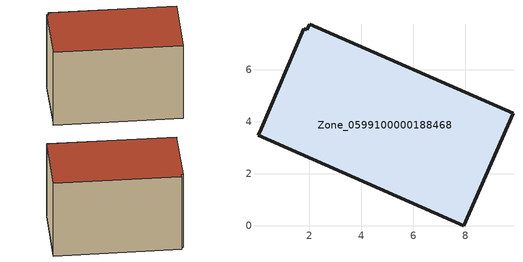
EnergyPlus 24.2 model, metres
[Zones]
Zone_0599100000188468
 floor ground (C_G): 1.79,7.58 1.91,7.53 2.01,7.75 9.83,4.32 7.93,0 0.03,3.48 0.15,3.73 z0
 wall outside (C_F): 9.83,4.32 2.01,7.75 1.91,7.53 1.79,7.58 0.15,3.73 0.03,3.48 7.93,0 9.83,4.32 z0:5.79
 roof outside (C_R): 1.91,7.53 1.79,7.58 0.15,3.73 0.03,3.48 7.93,0 9.83,4.32 2.01,7.75 z5.79
[BUILDING]
Pand.0599100000188468: North Axis=0; Terrain=City; Loads Convergence Tolerance Value=0.04; Temperature Convergence Tolerance Value=0.4; Solar Distribution=FullExterior; Maximum Number of Warmup Days=25; Minimum Number of Warmup Days=1
[Site:Location]
Rotterdam.The.Hague.AP_ZH_NLD Design_Conditions: Latitude=51.96; Longitude=4.45; Time Zone=1; Elevation=-4.5
[SITE:GROUNDTEMPERATURE:BUILDINGSURFACE]
18, 18, 18, 18, 18, 18, 18, 18, 18, 18, 18, 18
[MATERIAL] Thermal Absorptance=0.9; Solar Absorptance=0.7; Visible Absorptance=0.7
Name | Roughness | Thickness | Conductivity | Density | Specific Heat
G.TC.1946-1964 | MediumSmooth | 0.15 | 1 | 540 | 1210
F.TC.1946-1964 | Rough | 0.3 | 0.857143 | 1920 | 840
R.TC.1946-1964 | MediumRough | 0.2 | 0.235294 | 1500 | 1000
[CONSTRUCTION]
C_G: G.TC.1946-1964
C_F: F.TC.1946-1964
C_R: R.TC.1946-1964
[ZONE]
Zone_0599100000188468: Type=1; Multiplier=1; Ceiling Height=Autocalculate; Volume=Autocalculate; Floor Area=autocalculate; Part of Total Floor Area=Yes
[ZONEINFILTRATION:DESIGNFLOWRATE]
Infil_Zone_0599100000188468: Zone or ZoneList or Space or SpaceList=Zone_0599100000188468; Schedule=AlwaysOn; Design Flow Rate Calculation Method=Flow/Area; Flow Rate per Floor Area=0.003; Constant Term Coefficient=1; Temperature Term Coefficient=0; Velocity Term Coefficient=0; Velocity Squared Term Coefficient=0
[HVACTEMPLATE:ZONE:IDEALLOADSAIRSYSTEM]
Zone_0599100000188468: Maximum Heating Supply Air Temperature=50; Minimum Cooling Supply Air Temperature=13; Maximum Heating Supply Air Humidity Ratio=0.0156; Minimum Cooling Supply Air Humidity Ratio=0.0077; Heating Limit=NoLimit; Cooling Limit=NoLimit; Dehumidification Control Type=ConstantSensibleHeatRatio; Cooling Sensible Heat Ratio=0.7; Dehumidification Setpoint=60; Humidification Control Type=None; Humidification Setpoint=30; Outdoor Air Method=None; Outdoor Air Flow Rate per Person=0.00944; Outdoor Air Flow Rate per Zone Floor Area=0; Outdoor Air Flow Rate per Zone=0; Demand Controlled Ventilation Type=None; Outdoor Air Economizer Type=NoEconomizer; Heat Recovery Type=None; Sensible Heat Recovery Effectiveness=0.7; Latent Heat Recovery Effectiveness=0.65
[ZONECONTROL:THERMOSTAT]
ThermostatControl_Zone_0599100000188468: Zone or ZoneList=Zone_0599100000188468; Control Type Schedule=DualSetpointControlType; Control 1=Thermostat_Zone_0599100000188468; Temperature Difference Between Cutout And Setpoint=0
[THERMOSTATSETPOINT:DUALSETPOINT]
Thermostat_Zone_0599100000188468: Heating Setpoint Temperature Schedule=HeatingSetpoint_Zone_0599100000188468; Cooling Setpoint Temperature Schedule=CoolingSetpoint_Zone_0599100000188468
[SCHEDULE:COMPACT]
HeatingSetpoint_Zone_0599100000188468: Through: 12/31, For: AllDays, Until: 24:00, 21
CoolingSetpoint_Zone_0599100000188468: Through: 12/31, For: AllDays, Until: 24:00, 24
DualSetpointControlType: Through: 12/31, For: AllDays, Until: 24:00, 4
AlwaysOn: Through: 12/31, For: AllDays, Until: 24:00, 1
